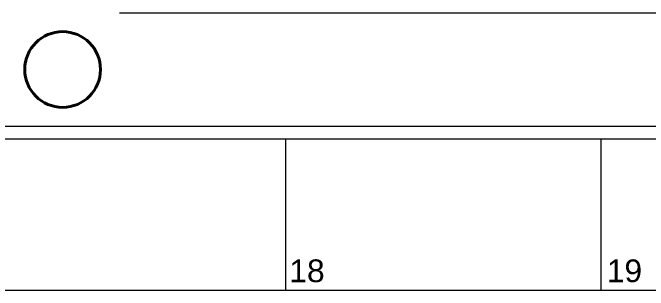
# Model space of a CAD drawing. Header units: inches. Extents: x 13 to 261, y -112 to -47.
# Drawn here: x 188.6 to 198.67, y -88.33 to -83.93 of the extents above; entities that cross this region are included whole.
import ezdxf

# ---------------------------------------------------------------- set-up
doc = ezdxf.new("R2010")
doc.units = ezdxf.units.IN
doc.header["$MEASUREMENT"] = 0
for name, color, linetype, lineweight in [('BANQUETA', 2, 'Continuous', 18), ('CAJONES', 3, 'Continuous', 20), ('COLUMNAS', 20, 'Continuous', 40), ('TEXTOS', 124, 'Continuous', 30)]:
    doc.layers.add(name, color=color, linetype=linetype, lineweight=lineweight)
doc.styles.add('TEXTOS', font='ARIALUNI.TTF', dxfattribs={"height": 0.36})

msp = doc.modelspace()

# ---------------------------------------------------------------- linework, layer by layer
at = {"layer": 'BANQUETA'}
for p, q in [((190.29, -83.927), (208.49, -83.927)), ((168.565, -85.727), (249.783, -85.727))]:
    msp.add_line(p, q, dxfattribs=at)
at = {"layer": 'CAJONES'}
for p, q in [((187.919, -85.927), (227.919, -85.927)), ((192.919, -85.927), (192.919, -88.327)), ((197.919, -85.927), (197.919, -88.327)), ((187.919, -88.327), (227.919, -88.327))]:
    msp.add_line(p, q, dxfattribs=at)
at = {"layer": 'COLUMNAS'}
msp.add_circle((189.39, -84.827), 0.6, dxfattribs=at)

# ---------------------------------------------------------------- texts
at = {"layer": 'TEXTOS', "style": 'TEXTOS'}
for s, p in [('18', (192.982, -88.198)), ('19', (198.011, -88.198))]:
    msp.add_text(s, height=0.36, dxfattribs=at).set_placement(p)

doc.saveas('drawing.dxf')
